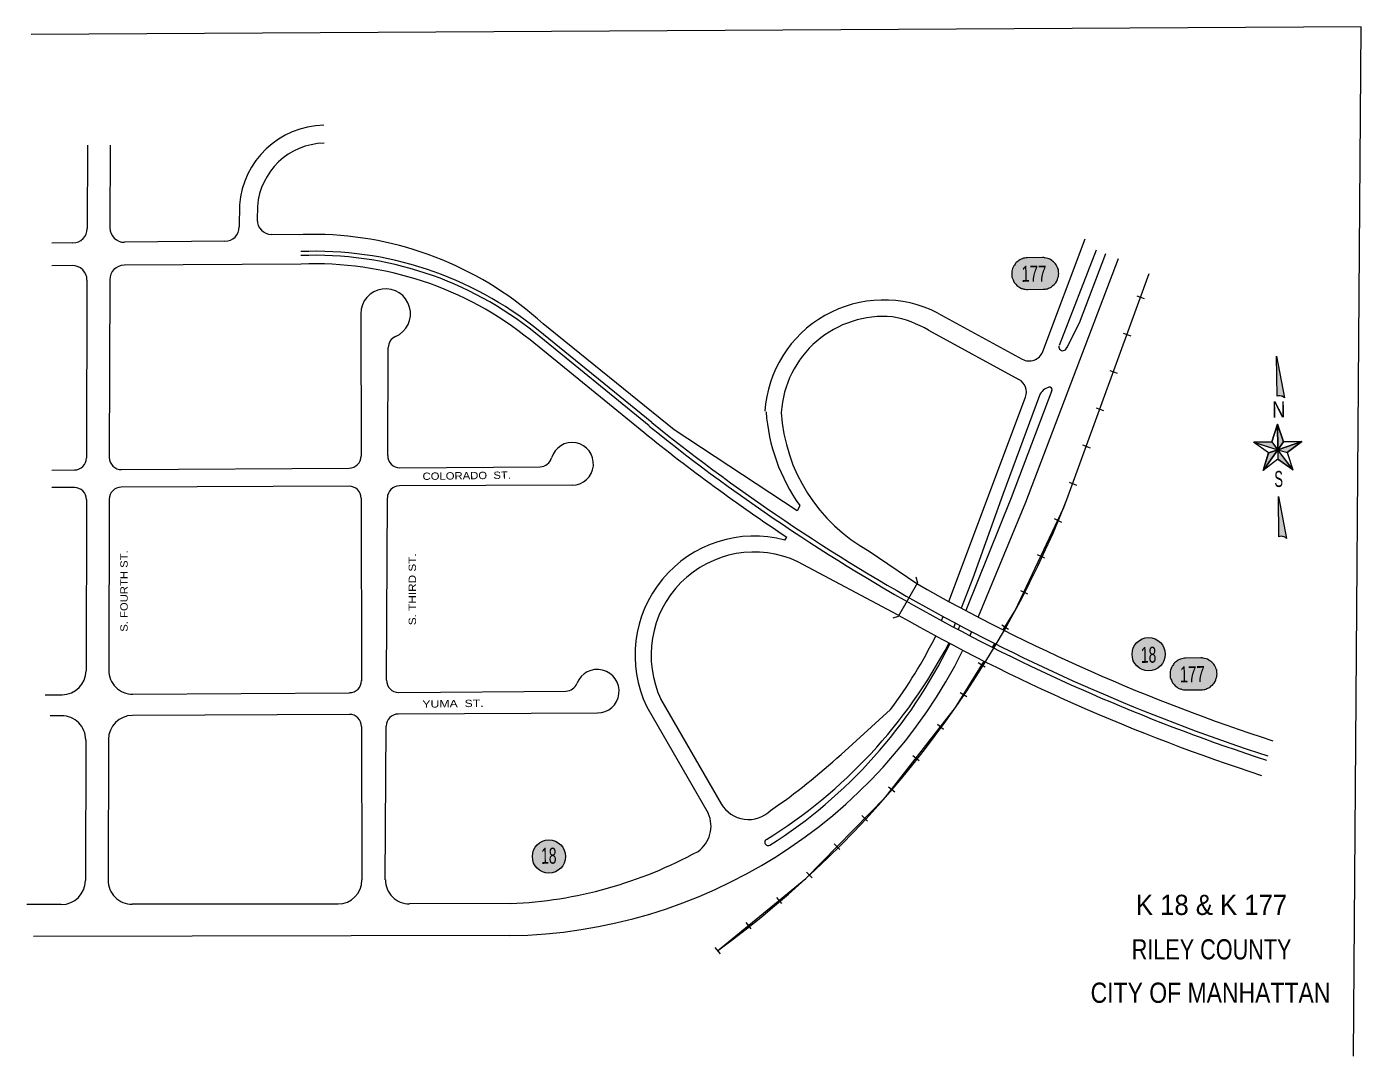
# Model space of a CAD drawing. Extents: x 1118.6 to 1129.7, y 223.1 to 231.7.
import ezdxf
from ezdxf.enums import TextEntityAlignment as Align

# ---------------------------------------------------------------- set-up
doc = ezdxf.new("R2010")
doc.units = 0
doc.header["$LTSCALE"] = 0.053
for name, color, linetype, lineweight in [('1', 7, 'Continuous', 13), ('10', 7, 'Continuous', 13), ('17', 7, 'Continuous', 13), ('19', 7, 'Continuous', 13), ('49', 7, 'Continuous', 13), ('50', 7, 'Continuous', 13), ('51', 7, 'Continuous', 13)]:
    doc.layers.add(name, color=color, linetype=linetype, lineweight=lineweight)
doc.layers.add('43', color=7, linetype='Continuous')

msp = doc.modelspace()

# ---------------------------------------------------------------- hatches: boundary and pattern name
at = {"layer": '1'}
for points in [[(1127.007, 229.784), (1126.88, 229.782), (1126.869, 229.782), (1126.859, 229.779), (1126.848, 229.778), (1126.838, 229.774), (1126.829, 229.77), (1126.818, 229.765), (1126.809, 229.761), (1126.803, 229.754), (1126.796, 229.75), (1126.791, 229.745), (1126.783, 229.737), (1126.778, 229.729), (1126.773, 229.722), (1126.768, 229.715), (1126.763, 229.705), (1126.757, 229.692), (1126.755, 229.683), (1126.752, 229.672), (1126.751, 229.661), (1126.751, 229.647), (1126.751, 229.636), (1126.752, 229.622), (1126.758, 229.609), (1126.761, 229.598), (1126.766, 229.59), (1126.771, 229.578), (1126.777, 229.571), (1126.784, 229.563), (1126.792, 229.553), (1126.801, 229.546), (1126.81, 229.54), (1126.818, 229.534), (1126.831, 229.528), (1126.84, 229.526), (1126.851, 229.522), (1126.861, 229.52), (1126.874, 229.518), (1126.884, 229.518), (1127.011, 229.52), (1127.021, 229.52), (1127.03, 229.522), (1127.04, 229.523), (1127.047, 229.524), (1127.057, 229.53), (1127.065, 229.532), (1127.073, 229.536), (1127.081, 229.542), (1127.086, 229.545), (1127.093, 229.551), (1127.102, 229.559), (1127.108, 229.567), (1127.117, 229.575), (1127.125, 229.588), (1127.132, 229.601), (1127.135, 229.615), (1127.138, 229.627), (1127.14, 229.639), (1127.141, 229.651), (1127.14, 229.662), (1127.139, 229.675), (1127.138, 229.685), (1127.134, 229.692), (1127.131, 229.702), (1127.125, 229.714), (1127.12, 229.723), (1127.113, 229.732), (1127.107, 229.74), (1127.099, 229.748), (1127.09, 229.754), (1127.083, 229.76), (1127.073, 229.767), (1127.062, 229.773), (1127.051, 229.777), (1127.038, 229.78), (1127.027, 229.782), (1127.022, 229.783), (1127.016, 229.784)], [(1128.324, 226.453), (1128.197, 226.451), (1128.186, 226.451), (1128.176, 226.448), (1128.165, 226.447), (1128.155, 226.443), (1128.146, 226.439), (1128.135, 226.434), (1128.126, 226.43), (1128.12, 226.423), (1128.113, 226.419), (1128.108, 226.414), (1128.1, 226.406), (1128.095, 226.398), (1128.09, 226.391), (1128.085, 226.384), (1128.08, 226.374), (1128.074, 226.361), (1128.072, 226.352), (1128.069, 226.341), (1128.068, 226.33), (1128.068, 226.316), (1128.068, 226.305), (1128.069, 226.291), (1128.075, 226.278), (1128.078, 226.267), (1128.083, 226.259), (1128.088, 226.247), (1128.094, 226.24), (1128.101, 226.232), (1128.109, 226.222), (1128.118, 226.215), (1128.127, 226.209), (1128.135, 226.203), (1128.148, 226.197), (1128.157, 226.195), (1128.168, 226.191), (1128.178, 226.189), (1128.191, 226.187), (1128.201, 226.187), (1128.328, 226.189), (1128.338, 226.189), (1128.347, 226.191), (1128.357, 226.192), (1128.364, 226.193), (1128.374, 226.199), (1128.382, 226.201), (1128.39, 226.205), (1128.398, 226.211), (1128.403, 226.214), (1128.41, 226.22), (1128.419, 226.228), (1128.425, 226.236), (1128.434, 226.244), (1128.442, 226.257), (1128.449, 226.27), (1128.452, 226.284), (1128.455, 226.296), (1128.457, 226.308), (1128.458, 226.32), (1128.457, 226.331), (1128.456, 226.344), (1128.455, 226.354), (1128.451, 226.361), (1128.448, 226.371), (1128.442, 226.383), (1128.437, 226.392), (1128.43, 226.401), (1128.424, 226.409), (1128.416, 226.417), (1128.407, 226.423), (1128.4, 226.429), (1128.39, 226.436), (1128.379, 226.442), (1128.368, 226.446), (1128.355, 226.449), (1128.344, 226.451), (1128.339, 226.452), (1128.333, 226.453)]]:
    msp.add_hatch(color=256, dxfattribs=at).paths.add_polyline_path(points)
at = {"layer": '19'}
for points in [[(1128.02717, 226.48593, 1), (1127.75083, 226.48207, 1)], [(1123.03917, 224.80293, 1), (1122.76283, 224.79907, 1)]]:
    msp.add_hatch(color=256, dxfattribs=at).paths.add_polyline_path(points)
at = {"layer": '51'}
for points in [[(1128.957, 228.631), (1128.952, 228.965), (1129.019, 228.617), (1129.01, 228.624), (1129, 228.63), (1128.991, 228.632), (1128.981, 228.633), (1128.969, 228.633)], [(1128.961, 228.397), (1128.964, 228.186), (1129.01, 228.252)], [(1128.916, 228.251), (1128.763, 228.249), (1128.964, 228.186)], [(1128.964, 228.186), (1129.04, 228.162), (1129.163, 228.254)], [(1128.842, 228.013), (1128.888, 228.16), (1128.964, 228.186)], [(1128.964, 228.186), (1128.965, 228.106), (1129.09, 228.017)], [(1128.973, 227.462), (1128.968, 227.795), (1129.035, 227.448), (1129.027, 227.455), (1129.015, 227.461), (1129.003, 227.463), (1128.993, 227.465), (1128.981, 227.463)]]:
    msp.add_hatch(color=256, dxfattribs=at).paths.add_polyline_path(points)

# ---------------------------------------------------------------- linework, layer by layer
at = {"layer": '1'}
msp.add_lwpolyline([(1129.593, 223.139), (1129.658, 231.705), (1118.593, 231.639)], dxfattribs=at)
for points in [[(1127.007, 229.784), (1126.88, 229.782), (1126.869, 229.782), (1126.859, 229.779), (1126.848, 229.778), (1126.838, 229.774), (1126.829, 229.77), (1126.818, 229.765), (1126.809, 229.761), (1126.803, 229.754), (1126.796, 229.75), (1126.791, 229.745), (1126.783, 229.737), (1126.778, 229.729), (1126.773, 229.722), (1126.768, 229.715), (1126.763, 229.705), (1126.757, 229.692), (1126.755, 229.683), (1126.752, 229.672), (1126.751, 229.661), (1126.751, 229.647), (1126.751, 229.636), (1126.752, 229.622), (1126.758, 229.609), (1126.761, 229.598), (1126.766, 229.59), (1126.771, 229.578), (1126.777, 229.571), (1126.784, 229.563), (1126.792, 229.553), (1126.801, 229.546), (1126.81, 229.54), (1126.818, 229.534), (1126.831, 229.528), (1126.84, 229.526), (1126.851, 229.522), (1126.861, 229.52), (1126.874, 229.518), (1126.884, 229.518), (1127.011, 229.52), (1127.021, 229.52), (1127.03, 229.522), (1127.04, 229.523), (1127.047, 229.524), (1127.057, 229.53), (1127.065, 229.532), (1127.073, 229.536), (1127.081, 229.542), (1127.086, 229.545), (1127.093, 229.551), (1127.102, 229.559), (1127.108, 229.567), (1127.117, 229.575), (1127.125, 229.588), (1127.132, 229.601), (1127.135, 229.615), (1127.138, 229.627), (1127.14, 229.639), (1127.141, 229.651), (1127.14, 229.662), (1127.139, 229.675), (1127.138, 229.685), (1127.134, 229.692), (1127.131, 229.702), (1127.125, 229.714), (1127.12, 229.723), (1127.113, 229.732), (1127.107, 229.74), (1127.099, 229.748), (1127.09, 229.754), (1127.083, 229.76), (1127.073, 229.767), (1127.062, 229.773), (1127.051, 229.777), (1127.038, 229.78), (1127.027, 229.782), (1127.022, 229.783), (1127.016, 229.784)], [(1128.324, 226.453), (1128.197, 226.451), (1128.186, 226.451), (1128.176, 226.448), (1128.165, 226.447), (1128.155, 226.443), (1128.146, 226.439), (1128.135, 226.434), (1128.126, 226.43), (1128.12, 226.423), (1128.113, 226.419), (1128.108, 226.414), (1128.1, 226.406), (1128.095, 226.398), (1128.09, 226.391), (1128.085, 226.384), (1128.08, 226.374), (1128.074, 226.361), (1128.072, 226.352), (1128.069, 226.341), (1128.068, 226.33), (1128.068, 226.316), (1128.068, 226.305), (1128.069, 226.291), (1128.075, 226.278), (1128.078, 226.267), (1128.083, 226.259), (1128.088, 226.247), (1128.094, 226.24), (1128.101, 226.232), (1128.109, 226.222), (1128.118, 226.215), (1128.127, 226.209), (1128.135, 226.203), (1128.148, 226.197), (1128.157, 226.195), (1128.168, 226.191), (1128.178, 226.189), (1128.191, 226.187), (1128.201, 226.187), (1128.328, 226.189), (1128.338, 226.189), (1128.347, 226.191), (1128.357, 226.192), (1128.364, 226.193), (1128.374, 226.199), (1128.382, 226.201), (1128.39, 226.205), (1128.398, 226.211), (1128.403, 226.214), (1128.41, 226.22), (1128.419, 226.228), (1128.425, 226.236), (1128.434, 226.244), (1128.442, 226.257), (1128.449, 226.27), (1128.452, 226.284), (1128.455, 226.296), (1128.457, 226.308), (1128.458, 226.32), (1128.457, 226.331), (1128.456, 226.344), (1128.455, 226.354), (1128.451, 226.361), (1128.448, 226.371), (1128.442, 226.383), (1128.437, 226.392), (1128.43, 226.401), (1128.424, 226.409), (1128.416, 226.417), (1128.407, 226.423), (1128.4, 226.429), (1128.39, 226.436), (1128.379, 226.442), (1128.368, 226.446), (1128.355, 226.449), (1128.344, 226.451), (1128.339, 226.452), (1128.333, 226.453)]]:
    msp.add_lwpolyline(points, close=True, dxfattribs=at)
at = {"layer": '10'}
for p, q in [((1119.062, 230.719), (1119.06, 230.026)), ((1119.251, 230.718), (1119.249, 230.032)), ((1120.327, 230.222), (1120.325, 230.039)), ((1120.476, 230.21), (1120.475, 230.098)), ((1118.942, 229.906), (1118.766, 229.904)), ((1120.206, 229.92), (1119.371, 229.911)), ((1120.83, 229.974), (1120.593, 229.976)), ((1127.008, 229.002), (1127.361, 229.941)), ((1127.453, 229.845), (1127.144, 229.054)), ((1118.938, 229.717), (1118.766, 229.716)), ((1120.84, 229.729), (1119.367, 229.72)), ((1119.058, 229.597), (1119.054, 228.117)), ((1119.248, 229.601), (1119.244, 228.12)), ((1121.335, 229.317), (1121.338, 228.133)), ((1126.137, 229.322), (1126.838, 228.939)), ((1123.735, 228.385), (1122.789, 229.155)), ((1123.756, 228.411), (1122.81, 229.181)), ((1126.059, 229.18), (1126.81, 228.77)), ((1121.56, 228.137), (1121.564, 229.036)), ((1123.69, 228.33), (1122.744, 229.1)), ((1126.226, 226.924), (1126.865, 228.623)), ((1118.766, 228.016), (1118.955, 228.017)), ((1119.345, 228.02), (1121.239, 228.033)), ((1121.661, 228.036), (1122.827, 228.044)), ((1118.954, 227.872), (1118.766, 227.871)), ((1121.238, 227.882), (1119.343, 227.873)), ((1123.094, 227.891), (1121.657, 227.884)), ((1119.054, 227.772), (1119.051, 226.347)), ((1119.243, 227.773), (1119.24, 226.352)), ((1121.338, 227.783), (1121.342, 226.264)), ((1121.55, 226.267), (1121.557, 227.785)), ((1124.987, 227.72), (1124.965, 227.678)), ((1124.864, 227.434), (1124.88, 227.458)), ((1125.807, 226.81), (1124.972, 227.253)), ((1125.565, 227.341), (1125.96, 227.072)), ((1126.166, 226.764), (1126.179, 226.798)), ((1126.281, 226.743), (1126.268, 226.709)), ((1126.319, 226.723), (1126.305, 226.689)), ((1118.711, 226.146), (1118.852, 226.147)), ((1119.441, 226.151), (1121.243, 226.164)), ((1121.651, 226.167), (1123.042, 226.177)), ((1123.715, 226.047), (1124.226, 225.161)), ((1123.83, 226.113), (1124.333, 225.24)), ((1125.331, 225.651), (1125.743, 226.024)), ((1118.847, 225.972), (1118.751, 225.971)), ((1121.242, 225.984), (1119.436, 225.975)), ((1123.304, 225.995), (1121.647, 225.986)), ((1121.342, 225.884), (1121.346, 224.607)), ((1121.54, 224.608), (1121.547, 225.887)), ((1119.048, 225.771), (1119.045, 224.602)), ((1119.237, 225.775), (1119.234, 224.604)), ((1118.845, 224.402), (1118.557, 224.402)), ((1121.146, 224.406), (1119.434, 224.404)), ((1122.583, 224.409), (1121.74, 224.407)), ((1122.576, 224.143), (1118.613, 224.136))]:
    msp.add_line(p, q, dxfattribs=at)
for points in [[(1127.529, 229.815), (1127.31, 229.238), (1127.205, 229.03)], [(1127.635, 229.774), (1126.864, 227.746), (1126.47, 226.794)], [(1124.965, 227.678), (1123.942, 228.35), (1122.852, 229.233)], [(1126.982, 228.637), (1126.675, 227.814), (1126.427, 227.118), (1126.33, 226.868)], [(1127.085, 228.678), (1126.746, 227.785), (1126.369, 226.847)]]:
    msp.add_lwpolyline(points, dxfattribs=at)
for centre, radius, start, end in [((1121.04467, 230.16577), 0.71998, 91.37365, 175.55294), ((1121.04467, 230.16577), 0.57039, 91.37365, 175.55294), ((1118.94036, 230.02635), 0.12, 270.63673, 359.83745), ((1119.36946, 230.03128), 0.12, 179.82573, 270.58744), ((1120.2049, 230.04007), 0.12, 270.60223, 359.47754), ((1120.59466, 230.09638), 0.12, 179.46436, 269.44171), ((1120.95652, 226.88817), 3.08825, 88.43266, 92.34284), ((1120.93739, 227.14106), 2.83584, 47.53426, 87.90611), ((1120.95652, 226.88817), 2.9483, 51.04868, 92.34284), ((1120.95652, 226.88817), 2.91465, 51.04868, 92.34284), ((1118.93834, 229.59747), 0.12, 359.73326, 90.32681), ((1119.36752, 229.60004), 0.12, 90.45706, 179.78156), ((1120.95652, 226.88817), 2.84368, 51.04868, 92.34284), ((1121.5425, 229.317), 0.20708, 293.36685, 180.00546), ((1125.68514, 228.44089), 0.99022, 62.84968, 176.2881), ((1125.68514, 228.44089), 0.85396, 85.08704, 176.2881), ((1125.58372, 228.36314), 0.94507, 59.80726, 79.37298), ((1127.1745, 229.042), 0.03278, 171.25384, 359.75532), ((1126.89583, 229.04423), 0.12, 241.29009, 339.29044), ((1126.75231, 228.66487), 0.12, 339.51194, 61.47743), ((1127.09151, 228.59179), 0.11848, 105.42509, 157.56784), ((1127.0636, 228.68405), 0.02224, 344.21193, 99.30868), ((1126.25295, 228.58646), 1.42283, 183.64514, 241.08514), ((1133.8619, 240.96242), 16.1504, 231.16134, 251.99664), ((1133.8619, 240.96242), 16.11376, 231.16134, 251.99664), ((1123.0935, 228.068), 0.1775, 270.16188, 164.05188), ((1133.9019, 241.01442), 16.28421, 231.16134, 236.35804), ((1121.23801, 228.13307), 0.1, 270.62154, 0.01803), ((1121.65976, 228.13581), 0.1, 179.55006, 270.50352), ((1121.23847, 227.78245), 0.1, 0.26145, 90.29765), ((1121.6572, 227.7844), 0.1, 90.2692, 179.54834), ((1124.6084, 226.4759), 0.99132, 75.08117, 205.66159), ((1124.6084, 226.4759), 0.85819, 64.90159, 205.66159), ((1133.8619, 240.96242), 15.98092, 240.36441, 251.99664), ((1133.8619, 240.96242), 16.28421, 240.35188, 251.99664), ((1122.48718, 228.53165), 4.22098, 301.79291, 332.4292), ((1122.52042, 228.38633), 4.13607, 302.4224, 333.99983), ((1122.50973, 228.42707), 4.02827, 323.3811, 333.61811), ((1122.50973, 228.42707), 4.28458, 335.31517, 335.80584), ((1122.50973, 228.42707), 4.28458, 270.88626, 333.52476), ((1119.43955, 226.35148), 0.2, 179.86104, 270.39694), ((1123.3035, 226.1765), 0.18129, 270.16121, 159.01613), ((1118.85062, 226.34741), 0.2, 270.4049, 359.76152), ((1121.242, 226.26442), 0.1, 270.39047, 359.99724), ((1121.64967, 226.26684), 0.1, 179.62701, 270.49188), ((1118.84838, 225.77199), 0.2, 359.75106, 90.29587), ((1119.43741, 225.7746), 0.2, 90.4211, 179.77361), ((1121.24199, 225.884), 0.1, 359.98232, 90.01961), ((1121.64734, 225.88641), 0.1, 90.26542, 179.66907), ((1121.84515, 229.43304), 5.14344, 304.31869, 312.66628), ((1124.5605, 225.37164), 0.26244, 209.96456, 314.66981), ((1123.99164, 225.05383), 0.25756, 305.4435, 24.50295), ((1124.7245, 224.9195), 0.02797, 118.85566, 298.86008), ((1122.42566, 227.98173), 3.57599, 272.52179, 298.66458), ((1118.84541, 224.602), 0.2, 270, 359.87158), ((1119.43388, 224.60366), 0.2, 179.92504, 270.17308), ((1121.14571, 224.60619), 0.2, 270.21686, 0.12496), ((1121.74019, 224.60698), 0.2, 179.74938, 270.04504)]:
    msp.add_arc(centre, radius, start, end, dxfattribs=at)
msp.add_ellipse((1126.25295, 228.58646), major_axis=(1.36305, -0.7529), ratio=0.981367, start_param=3.70987181, end_param=4.25373294, dxfattribs=at)
at = {"layer": '17'}
for p, q in [((1127.21, 227.772), (1127.894, 229.651)), ((1127.791, 229.465), (1127.853, 229.443)), ((1127.678, 229.155), (1127.74, 229.132)), ((1127.565, 228.845), (1127.627, 228.822)), ((1127.453, 228.535), (1127.515, 228.512)), ((1127.34, 228.225), (1127.402, 228.202)), ((1127.227, 227.915), (1127.289, 227.892)), ((1127.103, 227.612), (1127.163, 227.584)), ((1126.962, 227.314), (1127.022, 227.286)), ((1126.822, 227.015), (1126.881, 226.987)), ((1126.667, 226.728), (1126.723, 226.694)), ((1126.591, 226.541), (1126.61, 226.573)), ((1126.472, 226.414), (1126.528, 226.38)), ((1126.321, 226.166), (1126.378, 226.132)), ((1126.132, 225.901), (1126.184, 225.861)), ((1125.929, 225.641), (1125.981, 225.601)), ((1125.726, 225.381), (1125.778, 225.34)), ((1125.504, 225.142), (1125.552, 225.096)), ((1125.274, 224.906), (1125.321, 224.86)), ((1125.043, 224.67), (1125.09, 224.624)), ((1124.793, 224.46), (1124.835, 224.409)), ((1124.538, 224.251), (1124.579, 224.2)), ((1124.282, 224.043), (1124.324, 223.991))]:
    msp.add_line(p, q, dxfattribs=at)
for points in [[(1126.68, 226.686), (1126.78, 226.848), (1127.183, 227.705), (1127.21, 227.772), (1127.21, 227.772), (1127.894, 229.651)], [(1124.303, 224.017), (1125.037, 224.617), (1125.7, 225.294), (1126.283, 226.041), (1126.52, 226.427)]]:
    msp.add_lwpolyline(points, dxfattribs=at)
msp.add_arc((1119.29348, 230.89785), 8.51125, 306.05601, 338.45111, dxfattribs=at)
at = {"layer": '19'}
for centre in [(1127.889, 226.484), (1122.901, 224.801)]:
    msp.add_circle(centre, 0.13819, dxfattribs=at)
at = {"layer": '49'}
for centre, start, end in [((1121.66429, 229.0351), 113.36685, 179.72612), ((1118.954, 228.11724), 270.44866, 359.99752), ((1119.344, 228.12001), 180.00822, 270.62966), ((1122.82668, 228.14425), 270.40527, 344.05188), ((1118.954, 227.77162), 0.00324, 90.20446), ((1119.343, 227.77331), 90.21124, 180.00007), ((1123.04087, 226.27723), 270.42159, 339.01613)]:
    msp.add_arc(centre, 0.1, start, end, dxfattribs=at)
at = {"layer": '50'}
msp.add_lwpolyline([(1125.954, 227.127), (1125.967, 227.078), (1125.807, 226.797), (1125.76, 226.784)], dxfattribs=at)
at = {"layer": '51'}
for p, q in [((1128.915, 228.25), (1128.96, 228.397)), ((1128.96, 228.397), (1129.01, 228.252))]:
    msp.add_line(p, q, dxfattribs=at)
for points in [[(1128.957, 228.631), (1128.952, 228.965), (1129.019, 228.617), (1129.01, 228.624), (1129, 228.63), (1128.991, 228.632), (1128.981, 228.633), (1128.969, 228.633)], [(1128.96, 228.397), (1128.915, 228.25), (1128.963, 228.186)], [(1128.961, 228.397), (1128.964, 228.186), (1129.01, 228.252)], [(1128.762, 228.248), (1128.963, 228.186), (1128.887, 228.16)], [(1128.916, 228.251), (1128.763, 228.249), (1128.964, 228.186)], [(1129.163, 228.254), (1129.01, 228.252), (1128.963, 228.186)], [(1128.964, 228.186), (1129.04, 228.162), (1129.163, 228.254)], [(1128.841, 228.013), (1128.963, 228.186), (1128.964, 228.106)], [(1128.842, 228.013), (1128.888, 228.16), (1128.964, 228.186)], [(1128.963, 228.186), (1129.04, 228.162), (1129.089, 228.017)], [(1128.964, 228.186), (1128.965, 228.106), (1129.09, 228.017)], [(1128.973, 227.462), (1128.968, 227.795), (1129.035, 227.448), (1129.027, 227.455), (1129.015, 227.461), (1129.003, 227.463), (1128.993, 227.465), (1128.981, 227.463)]]:
    msp.add_lwpolyline(points, close=True, dxfattribs=at)
for points in [[(1128.887, 228.16), (1128.762, 228.248), (1128.915, 228.25), (1128.96, 228.397)], [(1129.01, 228.252), (1129.163, 228.254), (1129.04, 228.162)], [(1128.964, 228.106), (1128.841, 228.013), (1128.887, 228.16)], [(1129.04, 228.162), (1129.089, 228.017), (1128.964, 228.106)]]:
    msp.add_lwpolyline(points, dxfattribs=at)

# ---------------------------------------------------------------- texts
at = {"layer": '19'}
for s, width, p in [('177', 0.7, (1126.93607, 229.58348)), ('18', 0.65, (1127.88957, 226.41292)), ('177', 0.7, (1128.25307, 226.25148)), ('18', 0.65, (1122.90057, 224.74092))]:
    msp.add_text(s, height=0.133, rotation=0.8, dxfattribs=dict(at, width=width)).set_placement(p, align=Align.CENTER)
at = {"layer": '43'}
for s, width, p in [('K 18 & K 177', 0.95, (1128.412, 224.315)), ('RILEY COUNTY', 0.8, (1128.4125, 223.945)), ('CITY OF MANHATTAN', 0.85, (1128.4035, 223.584))]:
    msp.add_text(s, height=0.168, dxfattribs=dict(at, width=width)).set_placement(p, align=Align.CENTER)
at = {"layer": '49'}
for s, rotation, width, p in [('COLORADO  ST.', 0.8, 1.15, (1122.21757, 227.93915)), ('S. FOURTH ST.', 90, 1.15, (1119.397, 227.01)), ('S. THIRD ST.', 90, 1.2, (1121.795, 227.0245)), ('YUMA  ST.', 0.8, 1.25, (1122.10307, 226.04256))]:
    msp.add_text(s, height=0.061, rotation=rotation, dxfattribs=dict(at, width=width)).set_placement(p, align=Align.CENTER)
at = {"layer": '51'}
for s, width, p in [('N', 0.85, (1128.97257, 228.45379)), ('S', 0.6, (1128.97157, 227.87548))]:
    msp.add_text(s, height=0.1337, rotation=0.8, dxfattribs=dict(at, width=width)).set_placement(p, align=Align.CENTER)

doc.saveas('drawing.dxf')
